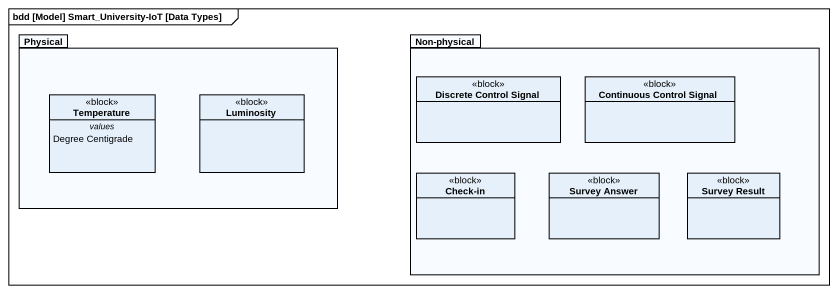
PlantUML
@startuml
mainframe bdd [Model] Smart_University-IoT [Data Types]
hide circle
hide empty members
package Physical {
  class Temperature <<block>> {
    -- values --
    Degree Centigrade
  }
  class Luminosity <<block>>
}
package "Non-physical" as Non_physical {
  class "Discrete Control Signal" as Discrete_Control_Signal <<block>>
  class "Continuous Control Signal" as Continuous_Control_Signal <<block>>
  class "Check-in" as Check_in <<block>>
  class "Survey Answer" as Survey_Answer <<block>>
  class "Survey Result" as Survey_Result <<block>>
}
@enduml
